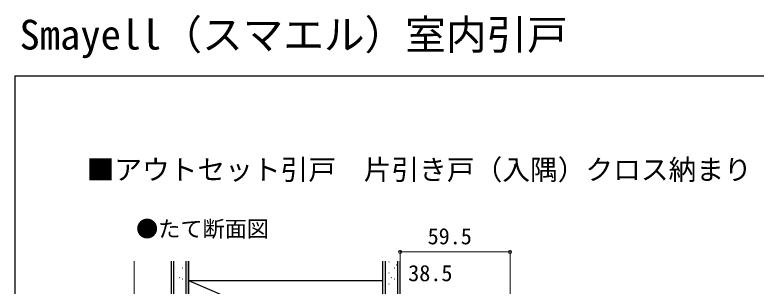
# Model space of a CAD drawing. Units: millimetres, scale not verified. Extents: x -525 to 525, y -784 to 780.
# Drawn here: x -524.9 to -123.5, y 632.5 to 779.6 of the extents above; entities that cross this region are included whole.
import ezdxf
from ezdxf.enums import TextEntityAlignment as Align

# ---------------------------------------------------------------- set-up
doc = ezdxf.new("R2010")
doc.units = ezdxf.units.MM
doc.header["$LTSCALE"] = 4
for name, color, linetype in [('0-1_USER1', 3, 'Continuous'), ('0-6_YKK_ZWAK', 7, 'Continuous'), ('0-7_YSS_K', 3, 'Continuous')]:
    doc.layers.add(name, color=color, linetype=linetype)
doc.layers.add('0-5_YKK_D', color=6, linetype='Continuous', lineweight=18)
doc.styles.add('ＭＳ ゴシック', font='')
doc.styles.get('ＭＳ ゴシック').set_extended_font_data('MS Gothic')

msp = doc.modelspace()

# ---------------------------------------------------------------- linework, layer by layer
at = {"layer": '0-5_YKK_D'}
for p, q in [((-316.307, 632.893), (-316.307, 652.019)), ((-316.307, 651.019), (-256.807, 651.019)), ((-256.807, 594.819), (-256.807, 652.019)), ((-460.307, 545.524), (-460.307, 646.024))]:
    msp.add_line(p, q, dxfattribs=at)
for centre in [(-316.307, 651.019), (-256.807, 651.019)]:
    msp.add_circle(centre, 0.85, dxfattribs=at)
at = {"layer": '0-6_YKK_ZWAK'}
for q in [(-524.9, -783.5), (525.1, 746.5)]:
    msp.add_line((-524.9, 746.5), q, dxfattribs=at)
at = {"layer": '0-7_YSS_K'}
for p, q in [((-440.307, 646.024), (-440.307, 546.024)), ((-438.807, 545.524), (-438.807, 646.024)), ((-436.891, 645.649), (-436.791, 645.649)), ((-434.041, 642.419), (-433.941, 642.419)), ((-432.693, 643.998), (-432.674, 644.005)), ((-432.307, 646.024), (-432.307, 545.524)), ((-325.807, 646.024), (-325.807, 545.524)), ((-324.307, 545.524), (-324.307, 646.024)), ((-322.391, 645.649), (-322.291, 645.649)), ((-319.541, 642.419), (-319.441, 642.419)), ((-318.193, 643.998), (-318.174, 644.005)), ((-317.807, 646.024), (-317.807, 545.524)), ((-316.307, 546.024), (-316.307, 646.024)), ((-438.179, 642.056), (-438.161, 642.062)), ((-436.891, 639.669), (-436.791, 639.669)), ((-323.679, 642.056), (-323.661, 642.062)), ((-322.391, 639.669), (-322.291, 639.669)), ((-436.982, 636.798), (-436.963, 636.804)), ((-435.707, 637.029), (-435.541, 637.139)), ((-434.041, 636.439), (-433.941, 636.439)), ((-430.807, 635.524), (-325.807, 590.524)), ((-430.807, 635.524), (-325.807, 635.524)), ((-322.482, 636.798), (-322.463, 636.804)), ((-321.207, 637.029), (-321.041, 637.139)), ((-319.541, 636.439), (-319.441, 636.439)), ((-436.891, 633.689), (-436.791, 633.689)), ((-322.391, 633.689), (-322.291, 633.689))]:
    msp.add_line(p, q, dxfattribs=at)
msp.add_lwpolyline([(-430.807, 646.024), (-430.807, 545.524), (-430.807, 646.024)], dxfattribs=at)

# ---------------------------------------------------------------- texts
at = {"layer": '0-1_USER1', "style": 'ＭＳ ゴシック'}
for s, height, p in [('Smayell（スマエル）室内引戸', 16.13, (-522.362, 755.93)), ('■アウトセット引戸\u3000片引き戸（入隅）クロス納まり\u3000土間納まり例（フロア×土間）', 11, (-486.053, 686.858)), ('●たて断面図', 8.798, (-459.273, 656.507))]:
    msp.add_text(s, height=height, dxfattribs=at).set_placement(p, align=Align.BOTTOM_LEFT)
at = {"layer": '0-5_YKK_D', "style": 'ＭＳ ゴシック'}
for s, p in [('59.5', (-301.421, 652.519)), ('38.5', (-311.921, 632.519))]:
    msp.add_text(s, height=8.798, dxfattribs=at).set_placement(p, align=Align.BOTTOM_LEFT)

doc.saveas('drawing.dxf')
